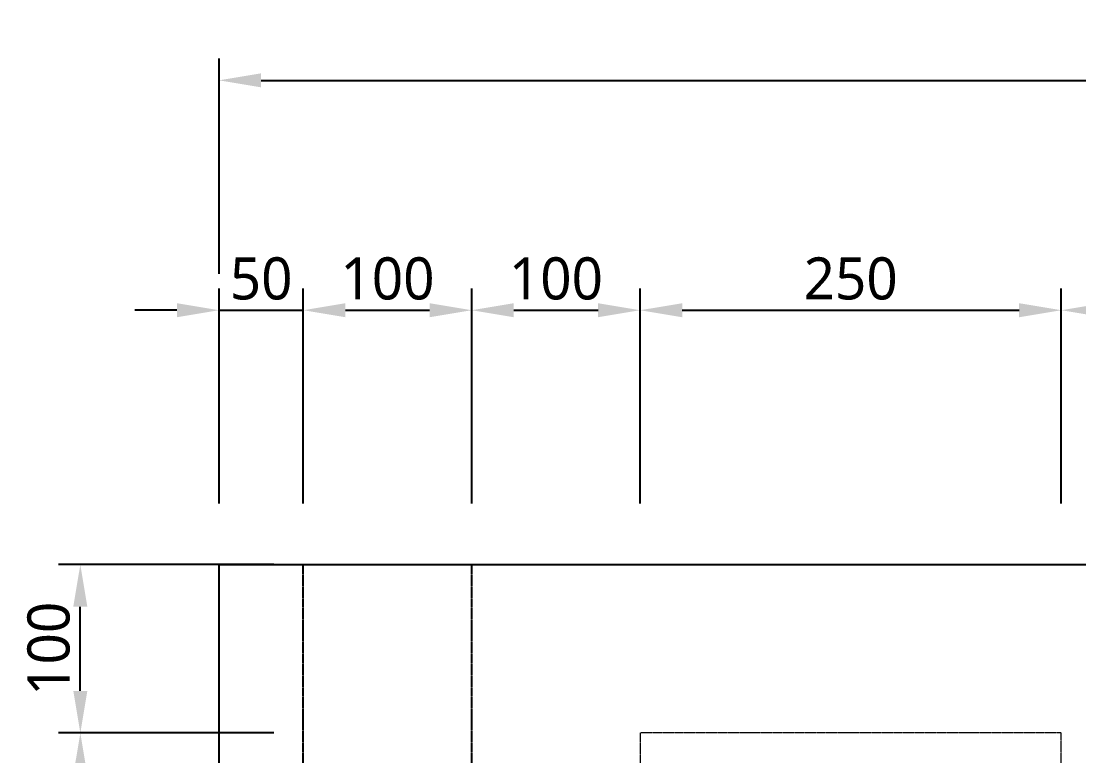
# Model space of a CAD drawing. Header units: millimetres. Extents: x -9013 to 516, y -36629 to 6082.
# Drawn here: x -2280 to -1652, y -22164 to -21728 of the extents above; entities that cross this region are included whole.
import ezdxf

# ---------------------------------------------------------------- set-up
doc = ezdxf.new("R2010")
doc.units = ezdxf.units.MM
doc.header["$LTSCALE"] = 0.05
doc.linetypes.add('CENTER', pattern=[50.8, 31.75, -6.35, 6.35, -6.35])
doc.linetypes.add('CENTER2', pattern=[28.575, 19.05, -3.175, 3.175, -3.175])
doc.layers.get('0').update_dxf_attribs({"lineweight": 18})
doc.layers.get('Defpoints').update_dxf_attribs({"color": 140, "lineweight": 18})
for name, color, linetype in [('1CO', 4, 'Continuous'), ('2CONC', 4, 'Continuous'), ('HWAT___5CS', 3, 'CENTER2')]:
    doc.layers.add(name, color=color, linetype=linetype)
doc.layers.add('G-Anno-Std-Cntr', color=1, linetype='CENTER2', lineweight=18)
doc.styles.add('trebuchet_MS', font='trebuc.ttf')
doc.dimstyles.new('MGP', dxfattribs={"dimtxt": 2.5, "dimasz": 2.5, "dimexe": 1.25, "dimexo": 0.625, "dimtad": 1, "dimdec": 0, "dimtxsty": 'trebuchet_MS', "dimcen": 2.5, "dimclrt": 7, "dimadec": 0, "dimazin": 0, "dimtfac": 1, "dimtdec": 0, "dimtmove": 0, "dimatfit": 3, "dimfxl": 1.148294, "dimfxlon": 1, "dimarcsym": 2})

# ---------------------------------------------------------------- blocks, each defined once
blk = doc.blocks.new('*D949')
at = {"color": 0, "lineweight": -2, "transparency": 16777216}
for p, q in [((-2129.73, -22150.73), (-2257.56, -22150.73)), ((-2244.56, -22575.73), (-2244.56, -22175.73)), ((-2129.73, -22600.73), (-2257.56, -22600.73))]:
    blk.add_line(p, q, dxfattribs=at)
at = {"color": 0, "transparency": 16777216}
for points in [[(-2248.73, -22175.73), (-2240.39, -22175.73), (-2244.56, -22150.73)], [(-2248.73, -22575.73), (-2240.39, -22575.73), (-2244.56, -22600.73)]]:
    blk.add_solid(points, dxfattribs=at)
at = {"layer": 'Defpoints', "color": 0, "transparency": 16777216}
for p in [(-2244.56, -22150.73), (-1912.2, -22150.73), (-1912.2, -22600.73)]:
    blk.add_point(p, dxfattribs=at)
at = {"color": 7, "transparency": 16777216, "insert": (-2263.28, -22375.73), "char_height": 25, "attachment_point": 5, "rotation": 90, "style": 'trebuchet_MS'}
blk.add_mtext('450', dxfattribs=at)
blk = doc.blocks.new('*D950')
at = {"color": 0, "lineweight": -2, "transparency": 16777216}
for p, q in [((-2129.73, -22050.73), (-2257.56, -22050.73)), ((-2244.56, -22125.73), (-2244.56, -22075.73)), ((-2129.73, -22150.73), (-2257.56, -22150.73))]:
    blk.add_line(p, q, dxfattribs=at)
at = {"color": 0, "transparency": 16777216}
for points in [[(-2248.73, -22075.73), (-2240.39, -22075.73), (-2244.56, -22050.73)], [(-2248.73, -22125.73), (-2240.39, -22125.73), (-2244.56, -22150.73)]]:
    blk.add_solid(points, dxfattribs=at)
at = {"layer": 'Defpoints', "color": 0, "transparency": 16777216}
for p in [(-2244.56, -22050.73), (-1891.99, -22050.73), (-1891.99, -22150.73)]:
    blk.add_point(p, dxfattribs=at)
at = {"color": 7, "transparency": 16777216, "insert": (-2263.28, -22100.73), "char_height": 25, "attachment_point": 5, "rotation": 90, "style": 'trebuchet_MS'}
blk.add_mtext('100', dxfattribs=at)
blk = doc.blocks.new('*D951')
at = {"color": 0, "lineweight": -2, "transparency": 16777216}
for p, q in [((-2162.2, -22014.46), (-2162.2, -21886.63)), ((-2112.2, -22014.46), (-2112.2, -21886.63)), ((-2187.2, -21899.63), (-2212.2, -21899.63)), ((-2162.2, -21899.63), (-2112.2, -21899.63)), ((-2087.2, -21899.63), (-2062.2, -21899.63))]:
    blk.add_line(p, q, dxfattribs=at)
at = {"color": 0, "transparency": 16777216}
for points in [[(-2187.2, -21895.47), (-2187.2, -21903.8), (-2162.2, -21899.63)], [(-2087.2, -21895.47), (-2087.2, -21903.8), (-2112.2, -21899.63)]]:
    blk.add_solid(points, dxfattribs=at)
at = {"layer": 'Defpoints', "color": 0, "transparency": 16777216}
for p in [(-2112.2, -21899.63), (-2162.2, -22050.73), (-2112.2, -22050.73)]:
    blk.add_point(p, dxfattribs=at)
at = {"color": 7, "transparency": 16777216, "insert": (-2137.2, -21880.91), "char_height": 25, "attachment_point": 5, "style": 'trebuchet_MS'}
blk.add_mtext('50', dxfattribs=at)
blk = doc.blocks.new('*D952')
at = {"color": 0, "lineweight": -2, "transparency": 16777216}
for p, q in [((-2112.2, -22014.46), (-2112.2, -21886.63)), ((-2012.2, -22014.46), (-2012.2, -21886.63)), ((-2087.2, -21899.63), (-2037.2, -21899.63))]:
    blk.add_line(p, q, dxfattribs=at)
at = {"color": 0, "transparency": 16777216}
for points in [[(-2087.2, -21895.47), (-2087.2, -21903.8), (-2112.2, -21899.63)], [(-2037.2, -21895.47), (-2037.2, -21903.8), (-2012.2, -21899.63)]]:
    blk.add_solid(points, dxfattribs=at)
at = {"layer": 'Defpoints', "color": 0, "transparency": 16777216}
for p in [(-2012.2, -21899.63), (-2112.2, -22050.73), (-2012.2, -22050.73)]:
    blk.add_point(p, dxfattribs=at)
at = {"color": 7, "transparency": 16777216, "insert": (-2062.2, -21880.91), "char_height": 25, "attachment_point": 5, "style": 'trebuchet_MS'}
blk.add_mtext('100', dxfattribs=at)
blk = doc.blocks.new('*D953')
at = {"color": 0, "lineweight": -2, "transparency": 16777216}
for p, q in [((-2012.2, -22014.46), (-2012.2, -21886.63)), ((-1912.2, -22014.46), (-1912.2, -21886.63)), ((-1987.2, -21899.63), (-1937.2, -21899.63))]:
    blk.add_line(p, q, dxfattribs=at)
at = {"color": 0, "transparency": 16777216}
for points in [[(-1987.2, -21895.47), (-1987.2, -21903.8), (-2012.2, -21899.63)], [(-1937.2, -21895.47), (-1937.2, -21903.8), (-1912.2, -21899.63)]]:
    blk.add_solid(points, dxfattribs=at)
at = {"layer": 'Defpoints', "color": 0, "transparency": 16777216}
for p in [(-1912.2, -21899.63), (-2012.2, -22050.73), (-1912.2, -22150.73)]:
    blk.add_point(p, dxfattribs=at)
at = {"color": 7, "transparency": 16777216, "insert": (-1962.2, -21880.91), "char_height": 25, "attachment_point": 5, "style": 'trebuchet_MS'}
blk.add_mtext('100', dxfattribs=at)
blk = doc.blocks.new('*D954')
at = {"color": 0, "lineweight": -2, "transparency": 16777216}
for p, q in [((-1912.2, -22014.46), (-1912.2, -21886.63)), ((-1662.2, -22014.46), (-1662.2, -21886.63)), ((-1887.2, -21899.63), (-1687.2, -21899.63))]:
    blk.add_line(p, q, dxfattribs=at)
at = {"color": 0, "transparency": 16777216}
for points in [[(-1887.2, -21895.47), (-1887.2, -21903.8), (-1912.2, -21899.63)], [(-1687.2, -21895.47), (-1687.2, -21903.8), (-1662.2, -21899.63)]]:
    blk.add_solid(points, dxfattribs=at)
at = {"layer": 'Defpoints', "color": 0, "transparency": 16777216}
for p in [(-1662.2, -21899.63), (-1912.2, -22150.73), (-1662.2, -22150.73)]:
    blk.add_point(p, dxfattribs=at)
at = {"color": 7, "transparency": 16777216, "insert": (-1787.2, -21880.91), "char_height": 25, "attachment_point": 5, "style": 'trebuchet_MS'}
blk.add_mtext('250', dxfattribs=at)
blk = doc.blocks.new('*D955')
at = {"color": 0, "lineweight": -2, "transparency": 16777216}
for p, q in [((-1662.2, -22014.46), (-1662.2, -21886.63)), ((-1562.2, -22014.46), (-1562.2, -21886.63)), ((-1637.2, -21899.63), (-1587.2, -21899.63))]:
    blk.add_line(p, q, dxfattribs=at)
at = {"color": 0, "transparency": 16777216}
for points in [[(-1637.2, -21895.47), (-1637.2, -21903.8), (-1662.2, -21899.63)], [(-1587.2, -21895.47), (-1587.2, -21903.8), (-1562.2, -21899.63)]]:
    blk.add_solid(points, dxfattribs=at)
at = {"layer": 'Defpoints', "color": 0, "transparency": 16777216}
for p in [(-1562.2, -21899.63), (-1662.2, -22150.73), (-1562.2, -22150.73)]:
    blk.add_point(p, dxfattribs=at)
at = {"color": 7, "transparency": 16777216, "insert": (-1612.2, -21880.91), "char_height": 25, "attachment_point": 5, "style": 'trebuchet_MS'}
blk.add_mtext('100', dxfattribs=at)
blk = doc.blocks.new('*D964')
at = {"color": 0, "lineweight": -2, "transparency": 16777216}
for p, q in [((-2162.2, -21877.92), (-2162.2, -21750.09)), ((-397.2, -21877.92), (-397.2, -21750.09)), ((-2137.2, -21763.09), (-422.2, -21763.09))]:
    blk.add_line(p, q, dxfattribs=at)
at = {"color": 0, "transparency": 16777216}
for points in [[(-2137.2, -21758.92), (-2137.2, -21767.26), (-2162.2, -21763.09)], [(-422.2, -21758.92), (-422.2, -21767.26), (-397.2, -21763.09)]]:
    blk.add_solid(points, dxfattribs=at)
at = {"layer": 'Defpoints', "color": 0, "transparency": 16777216}
for p in [(-397.2, -21763.09), (-2162.2, -22098.41), (-397.2, -22138.27)]:
    blk.add_point(p, dxfattribs=at)
at = {"color": 7, "transparency": 16777216, "insert": (-1279.7, -21744.33), "char_height": 25, "attachment_point": 5, "style": 'trebuchet_MS'}
blk.add_mtext('1765', dxfattribs=at)
blk = doc.blocks.new('gas meter 1')
at = {"layer": 'G-Anno-Std-Cntr'}
blk.add_lwpolyline([(-6480.2, 2746.98), (-6230.2, 2746.98), (-6230.2, 3196.98), (-6480.2, 3196.98)], close=True, dxfattribs=at)

msp = doc.modelspace()

# ---------------------------------------------------------------- linework, layer by layer
at = {"layer": '1CO'}
msp.add_line((-2162.2, -24400.73), (-2162.2, -22050.73), dxfattribs=at)
at = {"layer": '2CONC', "lineweight": -3}
msp.add_line((-2162.2, -22050.73), (-397.2, -22050.73), dxfattribs=at)
at = {"layer": 'HWAT___5CS'}
for p, q in [((-2112.2, -24400.73), (-2112.2, -22050.73)), ((-2012.2, -24400.73), (-2012.2, -22050.73))]:
    msp.add_line(p, q, dxfattribs=at)

# ---------------------------------------------------------------- block references
at = {"layer": 'G-Anno-Std-Cntr', "color": 7, "linetype": 'CENTER'}
msp.add_blockref('gas meter 1', (4568, -25347.7), dxfattribs=at)

# ---------------------------------------------------------------- dimensions: what is measured, and where the dimension line sits
for base, p1, p2, picture, middle in [((-397.2, -21763.09), (-2162.2, -22098.41), (-397.2, -22138.27), '*D964', (-1279.7, -21744.33)), ((-2112.2, -21899.63), (-2162.2, -22050.73), (-2112.2, -22050.73), '*D951', (-2137.2, -21880.91)), ((-2012.2, -21899.63), (-2112.2, -22050.73), (-2012.2, -22050.73), '*D952', (-2062.2, -21880.91)), ((-1912.2, -21899.63), (-2012.2, -22050.73), (-1912.2, -22150.73), '*D953', (-1962.2, -21880.91)), ((-1662.2, -21899.63), (-1912.2, -22150.73), (-1662.2, -22150.73), '*D954', (-1787.2, -21880.91)), ((-1562.2, -21899.63), (-1662.2, -22150.73), (-1562.2, -22150.73), '*D955', (-1612.2, -21880.91))]:
    dim = msp.add_linear_dim(base=base, p1=p1, p2=p2, dimstyle='MGP', override={"dimscale": 100, "dimtxt": 0.25, "dimasz": 0.25, "dimexe": 0.13, "dimexo": 0.06, "dimgap": 0.06, "dimarcsym": 1})
    dim.commit()
    dim.dimension.update_dxf_attribs({"geometry": picture, "text_midpoint": middle})
for base, p1, p2, picture, middle in [((-2244.56, -22050.73), (-1891.99, -22150.73), (-1891.99, -22050.73), '*D950', (-2263.28, -22100.73)), ((-2244.56, -22150.73), (-1912.2, -22600.73), (-1912.2, -22150.73), '*D949', (-2263.28, -22375.73))]:
    dim = msp.add_linear_dim(base=base, p1=p1, p2=p2, angle=90, dimstyle='MGP', override={"dimscale": 100, "dimtxt": 0.25, "dimasz": 0.25, "dimexe": 0.13, "dimexo": 0.06, "dimgap": 0.06, "dimarcsym": 1})
    dim.commit()
    dim.dimension.update_dxf_attribs({"geometry": picture, "text_midpoint": middle})

doc.saveas('drawing.dxf')
